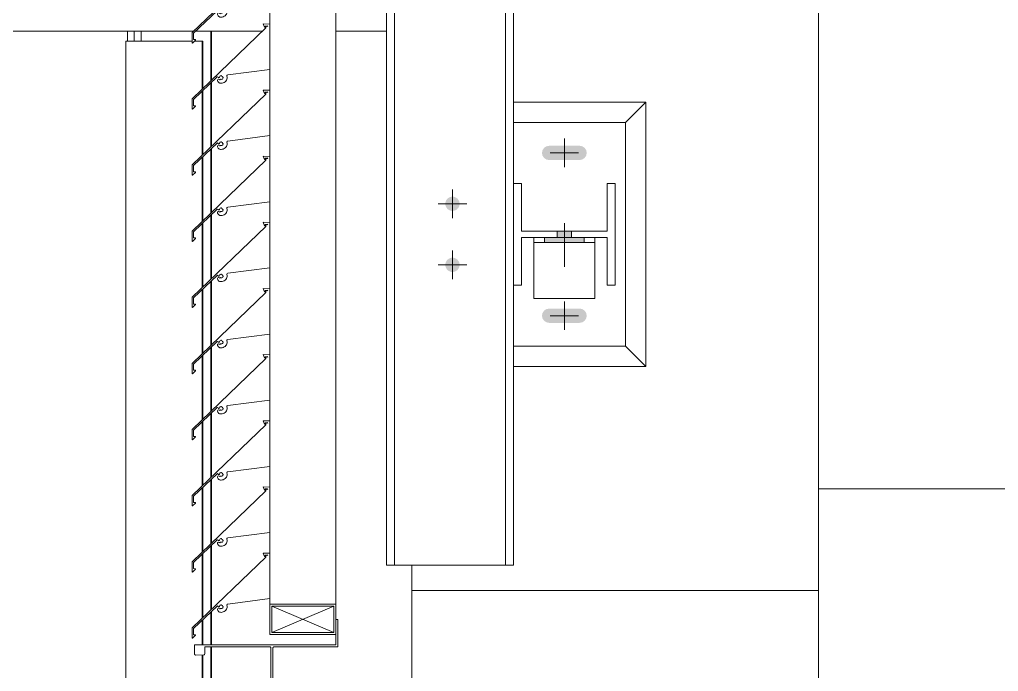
# Model space of a CAD drawing. Header units: millimetres. Extents: x -220592 to 404889, y -217665 to 38245.
# Drawn here: x -985.87 to -976.25, y -1225.18 to -1218.78 of the extents above; entities that cross this region are included whole.
import ezdxf

# ---------------------------------------------------------------- set-up
doc = ezdxf.new("R2010")
doc.units = ezdxf.units.MM
doc.linetypes.add('XKITLINE00', pattern=[0])
doc.layers.add('000 - 0_HIDE_OBJ_FRAMING_DEF_SUB_1', color=7, linetype='Continuous')
doc.layers.add('Part', color=7, linetype='Continuous', lineweight=0)

# ---------------------------------------------------------------- blocks, each defined once
blk = doc.blocks.new('*A13471')
at = {"layer": '000 - 0_HIDE_OBJ_FRAMING_DEF_SUB_1', "color": 7, "linetype": 'XKITLINE00', "lineweight": 0}
blk.add_line((-166.903352, 184.690792), (-166.903352, 212.690805), dxfattribs=at)
blk = doc.blocks.new('*A13473')
at = {"layer": '000 - 0_HIDE_OBJ_FRAMING_DEF_SUB_1', "color": 7, "linetype": 'XKITLINE00', "lineweight": 0}
for p, q in [((-166.903355, 184.690792), (-166.903352, 212.690805)), ((-170.903355, 184.690792), (-170.903355, 184.940805))]:
    blk.add_line(p, q, dxfattribs=at)
blk = doc.blocks.new('*A13474')
at = {"layer": '000 - 0_HIDE_OBJ_FRAMING_DEF_SUB_1', "color": 7, "linetype": 'XKITLINE00', "lineweight": 0}
for p, q in [((-171.153485, 212.440805), (-171.153485, 184.940805)), ((-171.073485, 184.940805), (-171.073485, 212.440805)), ((-169.983485, 184.940805), (-169.983485, 212.440805)), ((-169.903485, 188.690805), (-169.903485, 208.690805)), ((-169.903485, 184.940805), (-169.903485, 187.690805)), ((-169.903485, 184.940805), (-171.153485, 184.940805))]:
    blk.add_line(p, q, dxfattribs=at)
blk = doc.blocks.new('*A13602')
at = {"layer": '000 - 0_HIDE_OBJ_FRAMING_DEF_SUB_1', "color": 7, "linetype": 'XKITLINE00', "lineweight": 0}
for p, q in [((-166.903349, 184.690792), (-166.903349, 185.690405)), ((-166.903349, 185.690405), (-87.063349, 185.690405))]:
    blk.add_line(p, q, dxfattribs=at)
blk = doc.blocks.new('*A14004')
at = {"layer": '000 - 0_HIDE_OBJ_FRAMING_DEF_SUB_1', "color": 7, "linetype": 'XKITLINE00', "lineweight": 0}
for p, q in [((-170.903349, 184.690792), (-166.903349, 184.690792)), ((-170.903349, 182.690792), (-170.903349, 184.690792)), ((-166.903349, 184.690792), (-166.903349, 182.690792)), ((-166.903349, 182.690792), (-170.903349, 182.690792))]:
    blk.add_line(p, q, dxfattribs=at)
blk = doc.blocks.new('*A14011')
at = {"layer": 'Part', "color": 7, "linetype": 'XKITLINE00', "lineweight": 0}
for p, q in [((-172.298652, 184.256249), (-172.298652, 184.556249)), ((-171.648652, 184.556249), (-172.298652, 184.556249)), ((-172.278652, 184.276249), (-171.668652, 184.536249)), ((-172.278652, 184.536249), (-171.668652, 184.276249)), ((-172.278652, 184.276249), (-172.278652, 184.536249)), ((-172.278652, 184.536249), (-171.668652, 184.536249)), ((-171.668652, 184.536249), (-171.668652, 184.276249)), ((-171.648652, 184.256249), (-171.648652, 184.556249)), ((-172.298652, 184.256249), (-171.648652, 184.256249)), ((-171.668652, 184.276249), (-172.278652, 184.276249))]:
    blk.add_line(p, q, dxfattribs=at)
blk = doc.blocks.new('*A14012')
at = {"layer": 'Part', "color": 7, "linetype": 'XKITLINE00', "lineweight": 0}
for p, q in [((-171.648937, 184.40603), (-171.648981, 184.15603)), ((-171.628937, 184.406027), (-171.648937, 184.40603)), ((-171.628982, 184.146027), (-171.628937, 184.406027)), ((-171.648981, 184.15603), (-173.03898, 184.156273)), ((-173.03898, 184.156273), (-173.038236, 184.062446)), ((-172.938996, 184.066255), (-172.938984, 184.136255)), ((-172.938984, 184.136255), (-172.295157, 184.135382)), ((-172.295157, 184.135382), (-172.29067, 184.131698)), ((-172.29067, 184.131698), (-172.288986, 184.126142)), ((-172.288986, 184.126142), (-172.289912, 183.182315)), ((-172.26915, 183.186138), (-172.268986, 184.126138)), ((-172.268986, 184.126138), (-172.268224, 184.129965)), ((-172.268224, 184.129965), (-172.26454, 184.134452)), ((-172.26454, 184.134452), (-172.258984, 184.136137)), ((-172.258984, 184.136137), (-171.635157, 184.136789)), ((-171.635157, 184.136789), (-171.630669, 184.140471)), ((-171.630669, 184.140471), (-171.628982, 184.146027)), ((-173.038236, 184.062446), (-173.034553, 184.057957)), ((-173.034553, 184.057957), (-173.028998, 184.056271)), ((-173.028998, 184.056271), (-172.945171, 184.057018)), ((-172.945171, 184.057018), (-172.940682, 184.0607)), ((-172.940682, 184.0607), (-172.938996, 184.066255)), ((-173.039139, 183.246273), (-173.039155, 183.156273)), ((-173.037453, 183.251828), (-173.039139, 183.246273)), ((-173.032965, 183.25551), (-173.037453, 183.251828)), ((-172.949138, 183.256257), (-173.032965, 183.25551)), ((-172.943582, 183.254571), (-172.949138, 183.256257)), ((-172.9399, 183.250082), (-172.943582, 183.254571)), ((-172.939152, 183.176255), (-172.9399, 183.250082)), ((-173.039155, 183.156273), (-171.649155, 183.15603)), ((-172.299152, 183.176144), (-172.939152, 183.176255)), ((-172.293596, 183.177828), (-172.299152, 183.176144)), ((-172.289912, 183.182315), (-172.293596, 183.177828)), ((-172.267465, 183.180582), (-172.26915, 183.186138)), ((-172.262978, 183.176899), (-172.267465, 183.180582)), ((-171.639152, 183.176028), (-172.262978, 183.176899)), ((-171.649155, 183.15603), (-171.649199, 182.90603)), ((-171.633596, 183.174342), (-171.639152, 183.176028)), ((-171.629914, 183.169854), (-171.633596, 183.174342)), ((-171.629199, 182.906027), (-171.629914, 183.169854)), ((-171.649199, 182.90603), (-171.629199, 182.906027))]:
    blk.add_line(p, q, dxfattribs=at)
blk = doc.blocks.new('*A14029')
at = {"layer": 'Part', "color": 7, "linetype": 'XKITLINE00', "lineweight": 0}
for p, q in [((-171.648652, 184.556249), (-171.648652, 197.756135)), ((-172.298652, 197.406131), (-172.298652, 197.610427)), ((-172.298652, 196.756131), (-172.298652, 196.960427)), ((-172.298652, 196.106131), (-172.298652, 196.310427)), ((-172.298652, 195.456131), (-172.298652, 195.660427)), ((-172.298652, 194.806131), (-172.298652, 195.010427)), ((-172.298652, 194.156131), (-172.298652, 194.360427)), ((-172.298652, 193.506131), (-172.298652, 193.710427)), ((-172.298652, 192.856131), (-172.298652, 193.060427)), ((-172.298652, 192.206131), (-172.298652, 192.410427)), ((-172.298652, 191.556131), (-172.298652, 191.760427)), ((-172.298652, 190.906131), (-172.298652, 191.110427)), ((-172.298652, 190.256131), (-172.298652, 190.460427)), ((-172.298652, 189.606131), (-172.298652, 189.810427)), ((-172.298652, 188.956131), (-172.298652, 189.160427)), ((-172.298652, 188.306131), (-172.298652, 188.510427)), ((-172.298652, 187.656131), (-172.298652, 187.860427)), ((-172.298652, 187.006131), (-172.298652, 187.210427)), ((-172.298652, 186.356131), (-172.298652, 186.560427)), ((-172.298652, 185.706131), (-172.298652, 185.910427)), ((-172.298652, 185.056131), (-172.298652, 185.260427)), ((-172.298652, 184.556249), (-172.298652, 184.610427))]:
    blk.add_line(p, q, dxfattribs=at)
blk = doc.blocks.new('*A14030')
at = {"layer": '000 - 0_HIDE_OBJ_FRAMING_DEF_SUB_1', "color": 7, "linetype": 'XKITLINE00', "lineweight": 0}
for p, q in [((-173.697937, 190.088511), (-173.697937, 190.188511)), ((-173.633058, 190.088511), (-173.633058, 190.188511)), ((-173.562852, 190.088511), (-173.562852, 190.188511)), ((-172.87913, 189.699453), (-172.87913, 190.188511)), ((-172.873025, 189.705315), (-172.873025, 190.188511)), ((-173.713199, 177.288511), (-173.713199, 190.088511)), ((-173.713199, 190.088511), (-173.062908, 190.088511)), ((-172.958493, 190.088511), (-173.040701, 190.088511)), ((-172.964598, 189.617389), (-172.964598, 190.088511)), ((-172.958493, 189.62325), (-172.958493, 190.088511)), ((-172.87913, 189.049453), (-172.87913, 189.678347)), ((-172.873025, 189.055315), (-172.873025, 189.684198)), ((-172.964598, 188.967389), (-172.964598, 189.596435)), ((-172.958493, 188.97325), (-172.958493, 189.602286)), ((-172.87913, 188.399453), (-172.87913, 189.028347)), ((-172.873025, 188.405315), (-172.873025, 189.034198)), ((-172.964598, 188.317389), (-172.964598, 188.946435)), ((-172.958493, 188.32325), (-172.958493, 188.952286)), ((-172.87913, 187.749453), (-172.87913, 188.378347)), ((-172.873025, 187.755315), (-172.873025, 188.384198)), ((-172.964598, 187.667389), (-172.964598, 188.296435)), ((-172.958493, 187.67325), (-172.958493, 188.302286)), ((-172.87913, 187.099453), (-172.87913, 187.728347)), ((-172.873025, 187.105315), (-172.873025, 187.734198)), ((-172.964598, 187.017389), (-172.964598, 187.646435)), ((-172.958493, 187.02325), (-172.958493, 187.652286)), ((-172.87913, 186.449453), (-172.87913, 187.078347)), ((-172.873025, 186.455315), (-172.873025, 187.084198)), ((-172.964598, 186.367389), (-172.964598, 186.996435)), ((-172.958493, 186.37325), (-172.958493, 187.002286)), ((-172.87913, 185.799453), (-172.87913, 186.428347)), ((-172.873025, 185.805315), (-172.873025, 186.434198)), ((-172.964598, 185.717389), (-172.964598, 186.346435)), ((-172.958493, 185.72325), (-172.958493, 186.352286)), ((-172.87913, 185.149453), (-172.87913, 185.778347)), ((-172.873025, 185.155315), (-172.873025, 185.784198)), ((-172.964598, 185.067389), (-172.964598, 185.696435)), ((-172.958493, 185.07325), (-172.958493, 185.702286)), ((-172.87913, 184.499453), (-172.87913, 185.128347)), ((-172.873025, 184.505315), (-172.873025, 185.134198)), ((-172.964598, 184.417389), (-172.964598, 185.046435)), ((-172.958493, 184.42325), (-172.958493, 185.052286)), ((-172.87913, 184.156245), (-172.87913, 184.478347)), ((-172.873025, 184.156244), (-172.873025, 184.484198)), ((-172.964598, 184.15626), (-172.964598, 184.396435)), ((-172.958493, 184.156259), (-172.958493, 184.402286)), ((-172.87913, 183.176245), (-172.87913, 184.136174)), ((-172.873025, 183.176244), (-172.873025, 184.136166)), ((-172.964598, 183.256119), (-172.964598, 184.056845)), ((-172.958493, 183.256174), (-172.958493, 184.056899)), ((-172.964598, 182.417389), (-172.964598, 183.15626)), ((-172.958493, 182.42325), (-172.958493, 183.156259)), ((-172.87913, 182.499453), (-172.87913, 183.156245)), ((-172.873025, 182.505315), (-172.873025, 183.156244)), ((-172.87913, 181.849453), (-172.87913, 182.478347)), ((-172.873025, 181.855315), (-172.873025, 182.484198)), ((-172.964598, 181.767389), (-172.964598, 182.396435)), ((-172.958493, 181.77325), (-172.958493, 182.402286)), ((-172.87913, 181.199453), (-172.87913, 181.828347)), ((-172.873025, 181.205315), (-172.873025, 181.834198)), ((-172.964598, 181.117389), (-172.964598, 181.746435)), ((-172.958493, 181.12325), (-172.958493, 181.752286)), ((-172.87913, 180.549453), (-172.87913, 181.178347)), ((-172.873025, 180.555315), (-172.873025, 181.184198)), ((-172.964598, 180.467389), (-172.964598, 181.096435)), ((-172.958493, 180.47325), (-172.958493, 181.102286)), ((-172.873025, 179.905315), (-172.873025, 180.534198)), ((-172.964598, 179.817389), (-172.964598, 180.446435)), ((-172.958493, 179.82325), (-172.958493, 180.452286)), ((-172.87913, 179.899453), (-172.87913, 180.528347)), ((-172.87913, 179.249453), (-172.87913, 179.878347)), ((-172.873025, 179.255315), (-172.873025, 179.884198)), ((-172.964598, 179.167389), (-172.964598, 179.796435)), ((-172.958493, 179.17325), (-172.958493, 179.802286)), ((-172.87913, 178.599453), (-172.87913, 179.228347)), ((-172.873025, 178.605315), (-172.873025, 179.234198)), ((-172.964598, 178.517389), (-172.964598, 179.146435)), ((-172.958493, 178.52325), (-172.958493, 179.152286)), ((-172.87913, 177.949453), (-172.87913, 178.578347)), ((-172.873025, 177.955315), (-172.873025, 178.584198)), ((-172.964598, 177.867389), (-172.964598, 178.496435)), ((-172.958493, 177.87325), (-172.958493, 178.502286)), ((-172.873025, 177.305315), (-172.873025, 177.934198)), ((-172.964598, 177.288511), (-172.964598, 177.846435)), ((-172.958493, 177.288511), (-172.958493, 177.852286)), ((-172.87913, 177.299453), (-172.87913, 177.928347)), ((-172.958493, 177.288511), (-173.713199, 177.288511)), ((-173.697937, 177.188511), (-173.697937, 177.288511)), ((-173.633058, 177.188511), (-173.633058, 177.288511)), ((-173.562852, 177.188511), (-173.562852, 177.288511)), ((-172.87913, 177.188511), (-172.87913, 177.278347)), ((-172.873025, 177.188511), (-172.873025, 177.284198))]:
    blk.add_line(p, q, dxfattribs=at)
blk = doc.blocks.new('*A14042')
at = {"layer": '000 - 0_HIDE_OBJ_FRAMING_DEF_SUB_1', "color": 7, "linetype": 'XKITLINE00', "lineweight": 0}
for p, q in [((-168.803485, 189.290805), (-169.903485, 189.290805)), ((-168.803485, 187.090805), (-168.803485, 189.290805)), ((-169.903485, 187.090805), (-168.803485, 187.090805))]:
    blk.add_line(p, q, dxfattribs=at)
blk = doc.blocks.new('*A14043')
at = {"layer": '000 - 0_HIDE_OBJ_FRAMING_DEF_SUB_1', "color": 7, "linetype": 'XKITLINE00', "lineweight": 0}
for p, q in [((-168.603485, 189.490805), (-169.903485, 189.490805)), ((-168.803485, 189.290805), (-168.603485, 189.490805)), ((-168.603485, 189.490805), (-168.603485, 186.890805)), ((-168.803485, 187.090805), (-168.603485, 186.890805)), ((-168.603485, 186.890805), (-169.903485, 186.890805))]:
    blk.add_line(p, q, dxfattribs=at)
blk = doc.blocks.new('*A14044')
at = {"layer": '000 - 0_HIDE_OBJ_FRAMING_DEF_SUB_1', "color": 7, "linetype": 'XKITLINE00', "lineweight": 0}
for p, q in [((-169.703485, 188.160805), (-169.703485, 187.560805)), ((-169.103485, 188.160805), (-169.103485, 187.560805)), ((-169.703485, 188.110805), (-169.103485, 188.110805)), ((-169.703485, 187.560805), (-169.103485, 187.560805))]:
    blk.add_line(p, q, dxfattribs=at)
blk = doc.blocks.new('*A14045')
at = {"layer": '000 - 0_HIDE_OBJ_FRAMING_DEF_SUB_1'}
for points in [[(-169.2085, 188.1608), (-169.2085, 188.1108), (-169.5985, 188.1108), (-169.5985, 188.1608)], [(-169.3335, 188.2208), (-169.3335, 188.1608), (-169.4735, 188.1608), (-169.4735, 188.2208)]]:
    blk.add_hatch(color=7, dxfattribs=at).paths.add_polyline_path(points, flags=17)
at = {"layer": '000 - 0_HIDE_OBJ_FRAMING_DEF_SUB_1', "color": 7, "linetype": 'XKITLINE00', "lineweight": 0}
for p, q in [((-169.4035, 188.3), (-169.4035, 187.8708)), ((-169.5985, 188.1608), (-169.5985, 188.1108)), ((-169.4735, 188.2208), (-169.4735, 188.1608)), ((-169.3335, 188.2208), (-169.3335, 188.1608)), ((-169.2085, 188.1608), (-169.2085, 188.1108))]:
    blk.add_line(p, q, dxfattribs=at)
blk = doc.blocks.new('*A14046')
at = {"layer": '000 - 0_HIDE_OBJ_FRAMING_DEF_SUB_1'}
for points in [[(-169.6182, 188.964), (-169.6235, 188.9908), (-169.6182, 189.0176), (-169.603, 189.0403), (-169.5803, 189.0555), (-169.5535, 189.0608), (-169.2535, 189.0608), (-169.2267, 189.0555), (-169.204, 189.0403), (-169.1888, 189.0176), (-169.1835, 188.9908), (-169.1888, 188.964), (-169.204, 188.9413), (-169.2267, 188.9261), (-169.2535, 188.9208), (-169.5535, 188.9208), (-169.5803, 188.9261), (-169.603, 188.9413)], [(-169.6182, 187.364), (-169.6235, 187.3908), (-169.6182, 187.4176), (-169.603, 187.4403), (-169.5803, 187.4555), (-169.5535, 187.4608), (-169.2535, 187.4608), (-169.2267, 187.4555), (-169.204, 187.4403), (-169.1888, 187.4176), (-169.1835, 187.3908), (-169.1888, 187.364), (-169.204, 187.3413), (-169.2267, 187.3261), (-169.2535, 187.3208), (-169.5535, 187.3208), (-169.5803, 187.3261), (-169.603, 187.3413)]]:
    blk.add_hatch(color=7, dxfattribs=at).paths.add_polyline_path(points, flags=17)
at = {"layer": '000 - 0_HIDE_OBJ_FRAMING_DEF_SUB_1', "color": 7, "linetype": 'XKITLINE00', "lineweight": 0}
for p, q in [((-169.4035, 188.8508), (-169.4035, 189.1308)), ((-169.2635, 188.9908), (-169.5435, 188.9908)), ((-169.4035, 187.2508), (-169.4035, 187.5308)), ((-169.2635, 187.3908), (-169.5435, 187.3908))]:
    blk.add_line(p, q, dxfattribs=at)
blk = doc.blocks.new('*A14047')
at = {"layer": '000 - 0_HIDE_OBJ_FRAMING_DEF_SUB_1'}
for points in [[(-170.5103, 188.4211), (-170.5171, 188.4221), (-170.5238, 188.4238), (-170.5303, 188.4261), (-170.5365, 188.4291), (-170.5424, 188.4326), (-170.5479, 188.4367), (-170.553, 188.4413), (-170.5576, 188.4464), (-170.5617, 188.4519), (-170.5652, 188.4578), (-170.5682, 188.464), (-170.5705, 188.4705), (-170.5721, 188.4771), (-170.5731, 188.4839), (-170.5735, 188.4908), (-170.5731, 188.4977), (-170.5721, 188.5045), (-170.5705, 188.5111), (-170.5682, 188.5176), (-170.5652, 188.5238), (-170.5617, 188.5297), (-170.5576, 188.5352), (-170.553, 188.5403), (-170.5479, 188.5449), (-170.5424, 188.549), (-170.5365, 188.5525), (-170.5303, 188.5555), (-170.5238, 188.5578), (-170.5171, 188.5595), (-170.5103, 188.5605), (-170.5035, 188.5608), (-170.4966, 188.5605), (-170.4898, 188.5595), (-170.4832, 188.5578), (-170.4767, 188.5555), (-170.4705, 188.5525), (-170.4646, 188.549), (-170.4591, 188.5449), (-170.454, 188.5403), (-170.4494, 188.5352), (-170.4453, 188.5297), (-170.4418, 188.5238), (-170.4388, 188.5176), (-170.4365, 188.5111), (-170.4348, 188.5045), (-170.4338, 188.4977), (-170.4335, 188.4908), (-170.4338, 188.4839), (-170.4348, 188.4771), (-170.4365, 188.4705), (-170.4388, 188.464), (-170.4418, 188.4578), (-170.4453, 188.4519), (-170.4494, 188.4464), (-170.454, 188.4413), (-170.4591, 188.4367), (-170.4646, 188.4326), (-170.4705, 188.4291), (-170.4767, 188.4261), (-170.4832, 188.4238), (-170.4898, 188.4221), (-170.4966, 188.4211), (-170.5035, 188.4208)], [(-170.5103, 187.8211), (-170.5171, 187.8221), (-170.5238, 187.8238), (-170.5303, 187.8261), (-170.5365, 187.8291), (-170.5424, 187.8326), (-170.5479, 187.8367), (-170.553, 187.8413), (-170.5576, 187.8464), (-170.5617, 187.8519), (-170.5652, 187.8578), (-170.5682, 187.864), (-170.5705, 187.8705), (-170.5721, 187.8771), (-170.5731, 187.8839), (-170.5735, 187.8908), (-170.5731, 187.8977), (-170.5721, 187.9045), (-170.5705, 187.9111), (-170.5682, 187.9176), (-170.5652, 187.9238), (-170.5617, 187.9297), (-170.5576, 187.9352), (-170.553, 187.9403), (-170.5479, 187.9449), (-170.5424, 187.949), (-170.5365, 187.9525), (-170.5303, 187.9555), (-170.5238, 187.9578), (-170.5171, 187.9595), (-170.5103, 187.9605), (-170.5035, 187.9608), (-170.4966, 187.9605), (-170.4898, 187.9595), (-170.4832, 187.9578), (-170.4767, 187.9555), (-170.4705, 187.9525), (-170.4646, 187.949), (-170.4591, 187.9449), (-170.454, 187.9403), (-170.4494, 187.9352), (-170.4453, 187.9297), (-170.4418, 187.9238), (-170.4388, 187.9176), (-170.4365, 187.9111), (-170.4348, 187.9045), (-170.4338, 187.8977), (-170.4335, 187.8908), (-170.4338, 187.8839), (-170.4348, 187.8771), (-170.4365, 187.8705), (-170.4388, 187.864), (-170.4418, 187.8578), (-170.4453, 187.8519), (-170.4494, 187.8464), (-170.454, 187.8413), (-170.4591, 187.8367), (-170.4646, 187.8326), (-170.4705, 187.8291), (-170.4767, 187.8261), (-170.4832, 187.8238), (-170.4898, 187.8221), (-170.4966, 187.8211), (-170.5035, 187.8208)]]:
    blk.add_hatch(color=7, dxfattribs=at).paths.add_polyline_path(points, flags=17)
at = {"layer": '000 - 0_HIDE_OBJ_FRAMING_DEF_SUB_1', "color": 7, "linetype": 'XKITLINE00', "lineweight": 0}
for p, q in [((-170.5035, 188.3508), (-170.5035, 188.6308)), ((-170.3635, 188.4908), (-170.6435, 188.4908)), ((-170.5035, 187.7508), (-170.5035, 188.0308)), ((-170.3635, 187.8908), (-170.6435, 187.8908))]:
    blk.add_line(p, q, dxfattribs=at)
blk = doc.blocks.new('*A14049')
at = {"layer": '000 - 0_HIDE_OBJ_FRAMING_DEF_SUB_1', "color": 7, "linetype": 'XKITLINE00', "lineweight": 0}
for p, q in [((-169.823485, 188.690805), (-169.903485, 188.690805)), ((-169.903485, 188.690805), (-169.903485, 187.690805)), ((-169.823485, 188.220805), (-169.823485, 188.690805)), ((-168.903485, 188.690805), (-168.983485, 188.690805)), ((-168.983485, 188.690805), (-168.983485, 188.220805)), ((-168.903485, 187.690805), (-168.903485, 188.690805)), ((-168.983485, 188.220805), (-169.823485, 188.220805)), ((-169.823485, 187.690805), (-169.823485, 188.160805)), ((-169.823485, 188.160805), (-168.983485, 188.160805)), ((-168.983485, 188.160805), (-168.983485, 187.690805)), ((-169.903485, 187.690805), (-169.823485, 187.690805)), ((-168.983485, 187.690805), (-168.903485, 187.690805))]:
    blk.add_line(p, q, dxfattribs=at)
blk = doc.blocks.new('*A14251')
at = {"layer": 'Part', "color": 7, "linetype": 'XKITLINE00', "lineweight": 0}
for p, q in [((-172.298462, 185.056123), (-172.366148, 185.058745)), ((-172.366148, 185.058745), (-172.350613, 185.025258)), ((-172.298455, 184.610453), (-172.298462, 185.056123)), ((-172.338255, 185.018789), (-173.063377, 184.322543)), ((-172.350613, 185.025258), (-172.34549, 185.02567)), ((-172.34549, 185.02567), (-172.345361, 185.037861)), ((-172.345361, 185.037861), (-172.320378, 185.041001)), ((-172.335358, 185.037332), (-172.338255, 185.018789)), ((-172.335358, 185.037332), (-172.318342, 185.034428)), ((-172.320378, 185.041001), (-172.318342, 185.034428)), ((-172.712461, 184.557423), (-172.298455, 184.610453)), ((-173.048341, 184.316176), (-172.817326, 184.537579)), ((-172.817326, 184.537579), (-172.812166, 184.538671)), ((-172.810019, 184.512761), (-172.812659, 184.507287)), ((-172.812659, 184.507287), (-172.812163, 184.499517)), ((-172.812166, 184.538671), (-172.808512, 184.534044)), ((-172.812163, 184.499517), (-172.810428, 184.494021)), ((-172.810428, 184.494021), (-172.807674, 184.488958)), ((-172.804875, 184.515998), (-172.810019, 184.512761)), ((-172.808512, 184.534044), (-172.804048, 184.53019)), ((-172.807674, 184.488958), (-172.804002, 184.484515)), ((-172.798797, 184.51601), (-172.804875, 184.515998)), ((-172.804048, 184.53019), (-172.798154, 184.530396)), ((-172.804002, 184.484515), (-172.799549, 184.480857)), ((-172.799549, 184.480857), (-172.794479, 184.478117)), ((-172.793641, 184.512792), (-172.798797, 184.51601)), ((-172.798154, 184.530396), (-172.793971, 184.534553)), ((-172.794479, 184.478117), (-172.788978, 184.476398)), ((-172.793971, 184.534553), (-172.790857, 184.542126)), ((-172.790699, 184.50732), (-172.793641, 184.512792)), ((-172.790857, 184.542126), (-172.78619, 184.546913)), ((-172.788669, 184.512301), (-172.790699, 184.50732)), ((-172.783858, 184.514708), (-172.788669, 184.512301)), ((-172.78619, 184.546913), (-172.780114, 184.549703)), ((-172.77794, 184.513803), (-172.783858, 184.514708)), ((-172.780114, 184.549703), (-172.773442, 184.550125)), ((-172.77144, 184.514147), (-172.77794, 184.513803)), ((-172.773442, 184.550125), (-172.77112, 184.542735)), ((-172.765472, 184.516745), (-172.77144, 184.514147)), ((-172.77112, 184.542735), (-172.763955, 184.541791)), ((-172.766238, 184.476449), (-172.756337, 184.479072)), ((-172.76079, 184.521267), (-172.765472, 184.516745)), ((-172.763955, 184.541791), (-172.765124, 184.534731)), ((-172.765124, 184.534731), (-172.757418, 184.533625)), ((-172.757988, 184.527141), (-172.76079, 184.521267)), ((-172.757418, 184.533625), (-172.757988, 184.527141)), ((-172.756337, 184.479072), (-172.747074, 184.483445)), ((-172.747074, 184.483445), (-172.738758, 184.489423)), ((-172.738758, 184.489423), (-172.731662, 184.49681)), ((-172.731662, 184.49681), (-172.726022, 184.50536)), ((-172.726022, 184.50536), (-172.722024, 184.51479)), ((-172.722024, 184.51479), (-172.719801, 184.524789)), ((-172.720912, 184.545159), (-172.720672, 184.550681)), ((-172.719426, 184.535025), (-172.720912, 184.545159)), ((-172.720672, 184.550681), (-172.717536, 184.555233)), ((-172.719801, 184.524789), (-172.719426, 184.535025)), ((-172.717536, 184.555233), (-172.712461, 184.557423)), ((-172.788978, 184.476398), (-172.78325, 184.475762)), ((-172.78325, 184.475762), (-172.776451, 184.475664)), ((-172.776451, 184.475664), (-172.766238, 184.476449)), ((-173.063377, 184.322543), (-173.062824, 184.223392)), ((-173.047999, 184.25483), (-173.048341, 184.316176)), ((-173.062824, 184.223392), (-173.058143, 184.220923)), ((-173.058143, 184.220923), (-173.029494, 184.249812)), ((-173.030579, 184.254733), (-173.047999, 184.25483)), ((-173.029494, 184.249812), (-173.030579, 184.254733))]:
    blk.add_line(p, q, dxfattribs=at)
blk = doc.blocks.new('*A14252')
at = {"layer": 'Part', "color": 7, "linetype": 'XKITLINE00', "lineweight": 0}
for p, q in [((-172.338255, 185.668789), (-173.063377, 184.972543)), ((-172.298462, 185.706123), (-172.366148, 185.708745)), ((-172.366148, 185.708745), (-172.350613, 185.675258)), ((-172.350613, 185.675258), (-172.34549, 185.67567)), ((-172.34549, 185.67567), (-172.345361, 185.687861)), ((-172.345361, 185.687861), (-172.320378, 185.691001)), ((-172.335358, 185.687332), (-172.338255, 185.668789)), ((-172.335358, 185.687332), (-172.318342, 185.684428)), ((-172.320378, 185.691001), (-172.318342, 185.684428)), ((-172.298455, 185.260453), (-172.298462, 185.706123)), ((-172.712461, 185.207423), (-172.298455, 185.260453)), ((-173.048341, 184.966176), (-172.817326, 185.187579)), ((-172.817326, 185.187579), (-172.812166, 185.188671)), ((-172.810019, 185.162761), (-172.812659, 185.157287)), ((-172.812659, 185.157287), (-172.812163, 185.149517)), ((-172.812166, 185.188671), (-172.808512, 185.184044)), ((-172.804875, 185.165998), (-172.810019, 185.162761)), ((-172.808512, 185.184044), (-172.804048, 185.18019)), ((-172.798797, 185.16601), (-172.804875, 185.165998)), ((-172.804048, 185.18019), (-172.798154, 185.180396)), ((-172.793641, 185.162792), (-172.798797, 185.16601)), ((-172.798154, 185.180396), (-172.793971, 185.184553)), ((-172.793971, 185.184553), (-172.790857, 185.192126)), ((-172.790699, 185.15732), (-172.793641, 185.162792)), ((-172.790857, 185.192126), (-172.78619, 185.196913)), ((-172.788669, 185.162301), (-172.790699, 185.15732)), ((-172.783858, 185.164708), (-172.788669, 185.162301)), ((-172.78619, 185.196913), (-172.780114, 185.199703)), ((-172.77794, 185.163803), (-172.783858, 185.164708)), ((-172.780114, 185.199703), (-172.773442, 185.200125)), ((-172.77144, 185.164147), (-172.77794, 185.163803)), ((-172.773442, 185.200125), (-172.77112, 185.192735)), ((-172.765472, 185.166745), (-172.77144, 185.164147)), ((-172.77112, 185.192735), (-172.763955, 185.191791)), ((-172.76079, 185.171267), (-172.765472, 185.166745)), ((-172.763955, 185.191791), (-172.765124, 185.184731)), ((-172.765124, 185.184731), (-172.757418, 185.183625)), ((-172.757988, 185.177141), (-172.76079, 185.171267)), ((-172.757418, 185.183625), (-172.757988, 185.177141)), ((-172.731662, 185.14681), (-172.726022, 185.15536)), ((-172.726022, 185.15536), (-172.722024, 185.16479)), ((-172.722024, 185.16479), (-172.719801, 185.174789)), ((-172.720912, 185.195159), (-172.720672, 185.200681)), ((-172.719426, 185.185025), (-172.720912, 185.195159)), ((-172.720672, 185.200681), (-172.717536, 185.205233)), ((-172.719801, 185.174789), (-172.719426, 185.185025)), ((-172.717536, 185.205233), (-172.712461, 185.207423)), ((-172.812163, 185.149517), (-172.810428, 185.144021)), ((-172.810428, 185.144021), (-172.807674, 185.138958)), ((-172.807674, 185.138958), (-172.804002, 185.134515)), ((-172.804002, 185.134515), (-172.799549, 185.130857)), ((-172.799549, 185.130857), (-172.794479, 185.128117)), ((-172.794479, 185.128117), (-172.788978, 185.126398)), ((-172.788978, 185.126398), (-172.78325, 185.125762)), ((-172.78325, 185.125762), (-172.776451, 185.125664)), ((-172.776451, 185.125664), (-172.766238, 185.126449)), ((-172.766238, 185.126449), (-172.756337, 185.129072)), ((-172.756337, 185.129072), (-172.747074, 185.133445)), ((-172.747074, 185.133445), (-172.738758, 185.139423)), ((-172.738758, 185.139423), (-172.731662, 185.14681)), ((-173.063377, 184.972543), (-173.062824, 184.873392)), ((-173.047999, 184.90483), (-173.048341, 184.966176)), ((-173.062824, 184.873392), (-173.058143, 184.870923)), ((-173.058143, 184.870923), (-173.029494, 184.899812)), ((-173.030579, 184.904733), (-173.047999, 184.90483)), ((-173.029494, 184.899812), (-173.030579, 184.904733))]:
    blk.add_line(p, q, dxfattribs=at)
blk = doc.blocks.new('*A14253')
at = {"layer": 'Part', "color": 7, "linetype": 'XKITLINE00', "lineweight": 0}
for p, q in [((-172.338255, 186.318789), (-173.063377, 185.622543)), ((-172.298462, 186.356123), (-172.366148, 186.358745)), ((-172.366148, 186.358745), (-172.350613, 186.325258)), ((-172.350613, 186.325258), (-172.34549, 186.32567)), ((-172.34549, 186.32567), (-172.345361, 186.337861)), ((-172.345361, 186.337861), (-172.320378, 186.341001)), ((-172.335358, 186.337332), (-172.338255, 186.318789)), ((-172.335358, 186.337332), (-172.318342, 186.334428)), ((-172.320378, 186.341001), (-172.318342, 186.334428)), ((-172.298455, 185.910453), (-172.298462, 186.356123)), ((-173.048341, 185.616176), (-172.817326, 185.837579)), ((-172.817326, 185.837579), (-172.812166, 185.838671)), ((-172.812166, 185.838671), (-172.808512, 185.834044)), ((-172.808512, 185.834044), (-172.804048, 185.83019)), ((-172.804048, 185.83019), (-172.798154, 185.830396)), ((-172.798154, 185.830396), (-172.793971, 185.834553)), ((-172.793971, 185.834553), (-172.790857, 185.842126)), ((-172.790857, 185.842126), (-172.78619, 185.846913)), ((-172.78619, 185.846913), (-172.780114, 185.849703)), ((-172.780114, 185.849703), (-172.773442, 185.850125)), ((-172.773442, 185.850125), (-172.77112, 185.842735)), ((-172.77112, 185.842735), (-172.763955, 185.841791)), ((-172.763955, 185.841791), (-172.765124, 185.834731)), ((-172.765124, 185.834731), (-172.757418, 185.833625)), ((-172.757988, 185.827141), (-172.76079, 185.821267)), ((-172.757418, 185.833625), (-172.757988, 185.827141)), ((-172.722024, 185.81479), (-172.719801, 185.824789)), ((-172.720912, 185.845159), (-172.720672, 185.850681)), ((-172.719426, 185.835025), (-172.720912, 185.845159)), ((-172.720672, 185.850681), (-172.717536, 185.855233)), ((-172.719801, 185.824789), (-172.719426, 185.835025)), ((-172.717536, 185.855233), (-172.712461, 185.857423)), ((-172.712461, 185.857423), (-172.298455, 185.910453)), ((-172.810019, 185.812761), (-172.812659, 185.807287)), ((-172.812659, 185.807287), (-172.812163, 185.799517)), ((-172.812163, 185.799517), (-172.810428, 185.794021)), ((-172.810428, 185.794021), (-172.807674, 185.788958)), ((-172.804875, 185.815998), (-172.810019, 185.812761)), ((-172.807674, 185.788958), (-172.804002, 185.784515)), ((-172.798797, 185.81601), (-172.804875, 185.815998)), ((-172.804002, 185.784515), (-172.799549, 185.780857)), ((-172.799549, 185.780857), (-172.794479, 185.778117)), ((-172.793641, 185.812792), (-172.798797, 185.81601)), ((-172.794479, 185.778117), (-172.788978, 185.776398)), ((-172.790699, 185.80732), (-172.793641, 185.812792)), ((-172.788669, 185.812301), (-172.790699, 185.80732)), ((-172.788978, 185.776398), (-172.78325, 185.775762)), ((-172.783858, 185.814708), (-172.788669, 185.812301)), ((-172.77794, 185.813803), (-172.783858, 185.814708)), ((-172.78325, 185.775762), (-172.776451, 185.775664)), ((-172.77144, 185.814147), (-172.77794, 185.813803)), ((-172.776451, 185.775664), (-172.766238, 185.776449)), ((-172.765472, 185.816745), (-172.77144, 185.814147)), ((-172.766238, 185.776449), (-172.756337, 185.779072)), ((-172.76079, 185.821267), (-172.765472, 185.816745)), ((-172.756337, 185.779072), (-172.747074, 185.783445)), ((-172.747074, 185.783445), (-172.738758, 185.789423)), ((-172.738758, 185.789423), (-172.731662, 185.79681)), ((-172.731662, 185.79681), (-172.726022, 185.80536)), ((-172.726022, 185.80536), (-172.722024, 185.81479)), ((-173.063377, 185.622543), (-173.062824, 185.523392)), ((-173.058143, 185.520923), (-173.029494, 185.549812)), ((-173.047999, 185.55483), (-173.048341, 185.616176)), ((-173.030579, 185.554733), (-173.047999, 185.55483)), ((-173.029494, 185.549812), (-173.030579, 185.554733)), ((-173.062824, 185.523392), (-173.058143, 185.520923))]:
    blk.add_line(p, q, dxfattribs=at)
blk = doc.blocks.new('*A14254')
at = {"layer": 'Part', "color": 7, "linetype": 'XKITLINE00', "lineweight": 0}
for p, q in [((-172.298462, 187.006123), (-172.366148, 187.008745)), ((-172.366148, 187.008745), (-172.350613, 186.975258)), ((-172.34549, 186.97567), (-172.345361, 186.987861)), ((-172.345361, 186.987861), (-172.320378, 186.991001)), ((-172.335358, 186.987332), (-172.338255, 186.968789)), ((-172.335358, 186.987332), (-172.318342, 186.984428)), ((-172.320378, 186.991001), (-172.318342, 186.984428)), ((-172.298455, 186.560453), (-172.298462, 187.006123)), ((-172.338255, 186.968789), (-173.063377, 186.272543)), ((-172.350613, 186.975258), (-172.34549, 186.97567)), ((-172.78619, 186.496913), (-172.780114, 186.499703)), ((-172.780114, 186.499703), (-172.773442, 186.500125)), ((-172.773442, 186.500125), (-172.77112, 186.492735)), ((-172.720912, 186.495159), (-172.720672, 186.500681)), ((-172.720672, 186.500681), (-172.717536, 186.505233)), ((-172.717536, 186.505233), (-172.712461, 186.507423)), ((-172.712461, 186.507423), (-172.298455, 186.560453)), ((-173.048341, 186.266176), (-172.817326, 186.487579)), ((-172.817326, 186.487579), (-172.812166, 186.488671)), ((-172.810019, 186.462761), (-172.812659, 186.457287)), ((-172.812659, 186.457287), (-172.812163, 186.449517)), ((-172.812166, 186.488671), (-172.808512, 186.484044)), ((-172.812163, 186.449517), (-172.810428, 186.444021)), ((-172.810428, 186.444021), (-172.807674, 186.438958)), ((-172.804875, 186.465998), (-172.810019, 186.462761)), ((-172.808512, 186.484044), (-172.804048, 186.48019)), ((-172.807674, 186.438958), (-172.804002, 186.434515)), ((-172.798797, 186.46601), (-172.804875, 186.465998)), ((-172.804048, 186.48019), (-172.798154, 186.480396)), ((-172.804002, 186.434515), (-172.799549, 186.430857)), ((-172.799549, 186.430857), (-172.794479, 186.428117)), ((-172.793641, 186.462792), (-172.798797, 186.46601)), ((-172.798154, 186.480396), (-172.793971, 186.484553)), ((-172.794479, 186.428117), (-172.788978, 186.426398)), ((-172.793971, 186.484553), (-172.790857, 186.492126)), ((-172.790699, 186.45732), (-172.793641, 186.462792)), ((-172.790857, 186.492126), (-172.78619, 186.496913)), ((-172.788669, 186.462301), (-172.790699, 186.45732)), ((-172.788978, 186.426398), (-172.78325, 186.425762)), ((-172.783858, 186.464708), (-172.788669, 186.462301)), ((-172.77794, 186.463803), (-172.783858, 186.464708)), ((-172.78325, 186.425762), (-172.776451, 186.425664)), ((-172.77144, 186.464147), (-172.77794, 186.463803)), ((-172.776451, 186.425664), (-172.766238, 186.426449)), ((-172.765472, 186.466745), (-172.77144, 186.464147)), ((-172.77112, 186.492735), (-172.763955, 186.491791)), ((-172.766238, 186.426449), (-172.756337, 186.429072)), ((-172.76079, 186.471267), (-172.765472, 186.466745)), ((-172.763955, 186.491791), (-172.765124, 186.484731)), ((-172.765124, 186.484731), (-172.757418, 186.483625)), ((-172.757988, 186.477141), (-172.76079, 186.471267)), ((-172.757418, 186.483625), (-172.757988, 186.477141)), ((-172.756337, 186.429072), (-172.747074, 186.433445)), ((-172.747074, 186.433445), (-172.738758, 186.439423)), ((-172.738758, 186.439423), (-172.731662, 186.44681)), ((-172.731662, 186.44681), (-172.726022, 186.45536)), ((-172.726022, 186.45536), (-172.722024, 186.46479)), ((-172.722024, 186.46479), (-172.719801, 186.474789)), ((-172.719426, 186.485025), (-172.720912, 186.495159)), ((-172.719801, 186.474789), (-172.719426, 186.485025)), ((-173.063377, 186.272543), (-173.062824, 186.173392)), ((-173.047999, 186.20483), (-173.048341, 186.266176)), ((-173.062824, 186.173392), (-173.058143, 186.170923)), ((-173.058143, 186.170923), (-173.029494, 186.199812)), ((-173.030579, 186.204733), (-173.047999, 186.20483)), ((-173.029494, 186.199812), (-173.030579, 186.204733))]:
    blk.add_line(p, q, dxfattribs=at)
blk = doc.blocks.new('*A14255')
at = {"layer": 'Part', "color": 7, "linetype": 'XKITLINE00', "lineweight": 0}
for p, q in [((-172.298462, 187.656123), (-172.366148, 187.658745)), ((-172.366148, 187.658745), (-172.350613, 187.625258)), ((-172.298455, 187.210453), (-172.298462, 187.656123)), ((-172.338255, 187.618789), (-173.063377, 186.922543)), ((-172.350613, 187.625258), (-172.34549, 187.62567)), ((-172.34549, 187.62567), (-172.345361, 187.637861)), ((-172.345361, 187.637861), (-172.320378, 187.641001)), ((-172.335358, 187.637332), (-172.338255, 187.618789)), ((-172.335358, 187.637332), (-172.318342, 187.634428)), ((-172.320378, 187.641001), (-172.318342, 187.634428)), ((-172.712461, 187.157423), (-172.298455, 187.210453)), ((-173.048341, 186.916176), (-172.817326, 187.137579)), ((-172.817326, 187.137579), (-172.812166, 187.138671)), ((-172.810019, 187.112761), (-172.812659, 187.107287)), ((-172.812659, 187.107287), (-172.812163, 187.099517)), ((-172.812166, 187.138671), (-172.808512, 187.134044)), ((-172.812163, 187.099517), (-172.810428, 187.094021)), ((-172.810428, 187.094021), (-172.807674, 187.088958)), ((-172.804875, 187.115998), (-172.810019, 187.112761)), ((-172.808512, 187.134044), (-172.804048, 187.13019)), ((-172.807674, 187.088958), (-172.804002, 187.084515)), ((-172.798797, 187.11601), (-172.804875, 187.115998)), ((-172.804048, 187.13019), (-172.798154, 187.130396)), ((-172.804002, 187.084515), (-172.799549, 187.080857)), ((-172.799549, 187.080857), (-172.794479, 187.078117)), ((-172.793641, 187.112792), (-172.798797, 187.11601)), ((-172.798154, 187.130396), (-172.793971, 187.134553)), ((-172.794479, 187.078117), (-172.788978, 187.076398)), ((-172.793971, 187.134553), (-172.790857, 187.142126)), ((-172.790699, 187.10732), (-172.793641, 187.112792)), ((-172.790857, 187.142126), (-172.78619, 187.146913)), ((-172.788669, 187.112301), (-172.790699, 187.10732)), ((-172.788978, 187.076398), (-172.78325, 187.075762)), ((-172.783858, 187.114708), (-172.788669, 187.112301)), ((-172.78619, 187.146913), (-172.780114, 187.149703)), ((-172.77794, 187.113803), (-172.783858, 187.114708)), ((-172.78325, 187.075762), (-172.776451, 187.075664)), ((-172.780114, 187.149703), (-172.773442, 187.150125)), ((-172.77144, 187.114147), (-172.77794, 187.113803)), ((-172.776451, 187.075664), (-172.766238, 187.076449)), ((-172.773442, 187.150125), (-172.77112, 187.142735)), ((-172.765472, 187.116745), (-172.77144, 187.114147)), ((-172.77112, 187.142735), (-172.763955, 187.141791)), ((-172.766238, 187.076449), (-172.756337, 187.079072)), ((-172.76079, 187.121267), (-172.765472, 187.116745)), ((-172.763955, 187.141791), (-172.765124, 187.134731)), ((-172.765124, 187.134731), (-172.757418, 187.133625)), ((-172.757988, 187.127141), (-172.76079, 187.121267)), ((-172.757418, 187.133625), (-172.757988, 187.127141)), ((-172.756337, 187.079072), (-172.747074, 187.083445)), ((-172.747074, 187.083445), (-172.738758, 187.089423)), ((-172.738758, 187.089423), (-172.731662, 187.09681)), ((-172.731662, 187.09681), (-172.726022, 187.10536)), ((-172.726022, 187.10536), (-172.722024, 187.11479)), ((-172.722024, 187.11479), (-172.719801, 187.124789)), ((-172.720912, 187.145159), (-172.720672, 187.150681)), ((-172.719426, 187.135025), (-172.720912, 187.145159)), ((-172.720672, 187.150681), (-172.717536, 187.155233)), ((-172.719801, 187.124789), (-172.719426, 187.135025)), ((-172.717536, 187.155233), (-172.712461, 187.157423)), ((-173.063377, 186.922543), (-173.062824, 186.823392)), ((-173.047999, 186.85483), (-173.048341, 186.916176)), ((-173.062824, 186.823392), (-173.058143, 186.820923)), ((-173.058143, 186.820923), (-173.029494, 186.849812)), ((-173.030579, 186.854733), (-173.047999, 186.85483)), ((-173.029494, 186.849812), (-173.030579, 186.854733))]:
    blk.add_line(p, q, dxfattribs=at)
blk = doc.blocks.new('*A14256')
at = {"layer": 'Part', "color": 7, "linetype": 'XKITLINE00', "lineweight": 0}
for p, q in [((-172.338255, 188.268789), (-173.063377, 187.572543)), ((-172.298462, 188.306123), (-172.366148, 188.308745)), ((-172.366148, 188.308745), (-172.350613, 188.275258)), ((-172.350613, 188.275258), (-172.34549, 188.27567)), ((-172.34549, 188.27567), (-172.345361, 188.287861)), ((-172.345361, 188.287861), (-172.320378, 188.291001)), ((-172.335358, 188.287332), (-172.338255, 188.268789)), ((-172.335358, 188.287332), (-172.318342, 188.284428)), ((-172.320378, 188.291001), (-172.318342, 188.284428)), ((-172.298455, 187.860453), (-172.298462, 188.306123)), ((-172.712461, 187.807423), (-172.298455, 187.860453)), ((-173.048341, 187.566176), (-172.817326, 187.787579)), ((-172.817326, 187.787579), (-172.812166, 187.788671)), ((-172.810019, 187.762761), (-172.812659, 187.757287)), ((-172.812659, 187.757287), (-172.812163, 187.749517)), ((-172.812166, 187.788671), (-172.808512, 187.784044)), ((-172.812163, 187.749517), (-172.810428, 187.744021)), ((-172.804875, 187.765998), (-172.810019, 187.762761)), ((-172.808512, 187.784044), (-172.804048, 187.78019)), ((-172.798797, 187.76601), (-172.804875, 187.765998)), ((-172.804048, 187.78019), (-172.798154, 187.780396)), ((-172.793641, 187.762792), (-172.798797, 187.76601)), ((-172.798154, 187.780396), (-172.793971, 187.784553)), ((-172.793971, 187.784553), (-172.790857, 187.792126)), ((-172.790699, 187.75732), (-172.793641, 187.762792)), ((-172.790857, 187.792126), (-172.78619, 187.796913)), ((-172.788669, 187.762301), (-172.790699, 187.75732)), ((-172.783858, 187.764708), (-172.788669, 187.762301)), ((-172.78619, 187.796913), (-172.780114, 187.799703)), ((-172.77794, 187.763803), (-172.783858, 187.764708)), ((-172.780114, 187.799703), (-172.773442, 187.800125)), ((-172.77144, 187.764147), (-172.77794, 187.763803)), ((-172.773442, 187.800125), (-172.77112, 187.792735)), ((-172.765472, 187.766745), (-172.77144, 187.764147)), ((-172.77112, 187.792735), (-172.763955, 187.791791)), ((-172.76079, 187.771267), (-172.765472, 187.766745)), ((-172.763955, 187.791791), (-172.765124, 187.784731)), ((-172.765124, 187.784731), (-172.757418, 187.783625)), ((-172.757988, 187.777141), (-172.76079, 187.771267)), ((-172.757418, 187.783625), (-172.757988, 187.777141)), ((-172.731662, 187.74681), (-172.726022, 187.75536)), ((-172.726022, 187.75536), (-172.722024, 187.76479)), ((-172.722024, 187.76479), (-172.719801, 187.774789)), ((-172.720912, 187.795159), (-172.720672, 187.800681)), ((-172.719426, 187.785025), (-172.720912, 187.795159)), ((-172.720672, 187.800681), (-172.717536, 187.805233)), ((-172.719801, 187.774789), (-172.719426, 187.785025)), ((-172.717536, 187.805233), (-172.712461, 187.807423)), ((-172.810428, 187.744021), (-172.807674, 187.738958)), ((-172.807674, 187.738958), (-172.804002, 187.734515)), ((-172.804002, 187.734515), (-172.799549, 187.730857)), ((-172.799549, 187.730857), (-172.794479, 187.728117)), ((-172.794479, 187.728117), (-172.788978, 187.726398)), ((-172.788978, 187.726398), (-172.78325, 187.725762)), ((-172.78325, 187.725762), (-172.776451, 187.725664)), ((-172.776451, 187.725664), (-172.766238, 187.726449)), ((-172.766238, 187.726449), (-172.756337, 187.729072)), ((-172.756337, 187.729072), (-172.747074, 187.733445)), ((-172.747074, 187.733445), (-172.738758, 187.739423)), ((-172.738758, 187.739423), (-172.731662, 187.74681)), ((-173.063377, 187.572543), (-173.062824, 187.473392)), ((-173.047999, 187.50483), (-173.048341, 187.566176)), ((-173.062824, 187.473392), (-173.058143, 187.470923)), ((-173.058143, 187.470923), (-173.029494, 187.499812)), ((-173.030579, 187.504733), (-173.047999, 187.50483)), ((-173.029494, 187.499812), (-173.030579, 187.504733))]:
    blk.add_line(p, q, dxfattribs=at)
blk = doc.blocks.new('*A14257')
at = {"layer": 'Part', "color": 7, "linetype": 'XKITLINE00', "lineweight": 0}
for p, q in [((-172.338255, 188.918789), (-173.063377, 188.222543)), ((-172.298462, 188.956123), (-172.366148, 188.958745)), ((-172.366148, 188.958745), (-172.350613, 188.925258)), ((-172.350613, 188.925258), (-172.34549, 188.92567)), ((-172.34549, 188.92567), (-172.345361, 188.937861)), ((-172.345361, 188.937861), (-172.320378, 188.941001)), ((-172.335358, 188.937332), (-172.338255, 188.918789)), ((-172.335358, 188.937332), (-172.318342, 188.934428)), ((-172.320378, 188.941001), (-172.318342, 188.934428)), ((-172.298455, 188.510453), (-172.298462, 188.956123)), ((-173.048341, 188.216176), (-172.817326, 188.437579)), ((-172.817326, 188.437579), (-172.812166, 188.438671)), ((-172.812166, 188.438671), (-172.808512, 188.434044)), ((-172.808512, 188.434044), (-172.804048, 188.43019)), ((-172.804048, 188.43019), (-172.798154, 188.430396)), ((-172.798154, 188.430396), (-172.793971, 188.434553)), ((-172.793971, 188.434553), (-172.790857, 188.442126)), ((-172.790857, 188.442126), (-172.78619, 188.446913)), ((-172.78619, 188.446913), (-172.780114, 188.449703)), ((-172.780114, 188.449703), (-172.773442, 188.450125)), ((-172.773442, 188.450125), (-172.77112, 188.442735)), ((-172.77112, 188.442735), (-172.763955, 188.441791)), ((-172.763955, 188.441791), (-172.765124, 188.434731)), ((-172.765124, 188.434731), (-172.757418, 188.433625)), ((-172.757988, 188.427141), (-172.76079, 188.421267)), ((-172.757418, 188.433625), (-172.757988, 188.427141)), ((-172.722024, 188.41479), (-172.719801, 188.424789)), ((-172.720912, 188.445159), (-172.720672, 188.450681)), ((-172.719426, 188.435025), (-172.720912, 188.445159)), ((-172.720672, 188.450681), (-172.717536, 188.455233)), ((-172.719801, 188.424789), (-172.719426, 188.435025)), ((-172.717536, 188.455233), (-172.712461, 188.457423)), ((-172.712461, 188.457423), (-172.298455, 188.510453)), ((-172.810019, 188.412761), (-172.812659, 188.407287)), ((-172.812659, 188.407287), (-172.812163, 188.399517)), ((-172.812163, 188.399517), (-172.810428, 188.394021)), ((-172.810428, 188.394021), (-172.807674, 188.388958)), ((-172.804875, 188.415998), (-172.810019, 188.412761)), ((-172.807674, 188.388958), (-172.804002, 188.384515)), ((-172.798797, 188.41601), (-172.804875, 188.415998)), ((-172.804002, 188.384515), (-172.799549, 188.380857)), ((-172.799549, 188.380857), (-172.794479, 188.378117)), ((-172.793641, 188.412792), (-172.798797, 188.41601)), ((-172.794479, 188.378117), (-172.788978, 188.376398)), ((-172.790699, 188.40732), (-172.793641, 188.412792)), ((-172.788669, 188.412301), (-172.790699, 188.40732)), ((-172.788978, 188.376398), (-172.78325, 188.375762)), ((-172.783858, 188.414708), (-172.788669, 188.412301)), ((-172.77794, 188.413803), (-172.783858, 188.414708)), ((-172.78325, 188.375762), (-172.776451, 188.375664)), ((-172.77144, 188.414147), (-172.77794, 188.413803)), ((-172.776451, 188.375664), (-172.766238, 188.376449)), ((-172.765472, 188.416745), (-172.77144, 188.414147)), ((-172.766238, 188.376449), (-172.756337, 188.379072)), ((-172.76079, 188.421267), (-172.765472, 188.416745)), ((-172.756337, 188.379072), (-172.747074, 188.383445)), ((-172.747074, 188.383445), (-172.738758, 188.389423)), ((-172.738758, 188.389423), (-172.731662, 188.39681)), ((-172.731662, 188.39681), (-172.726022, 188.40536)), ((-172.726022, 188.40536), (-172.722024, 188.41479)), ((-173.063377, 188.222543), (-173.062824, 188.123392)), ((-173.058143, 188.120923), (-173.029494, 188.149812)), ((-173.047999, 188.15483), (-173.048341, 188.216176)), ((-173.030579, 188.154733), (-173.047999, 188.15483)), ((-173.029494, 188.149812), (-173.030579, 188.154733)), ((-173.062824, 188.123392), (-173.058143, 188.120923))]:
    blk.add_line(p, q, dxfattribs=at)
blk = doc.blocks.new('*A14258')
at = {"layer": 'Part', "color": 7, "linetype": 'XKITLINE00', "lineweight": 0}
for p, q in [((-172.298462, 189.606123), (-172.366148, 189.608745)), ((-172.366148, 189.608745), (-172.350613, 189.575258)), ((-172.34549, 189.57567), (-172.345361, 189.587861)), ((-172.345361, 189.587861), (-172.320378, 189.591001)), ((-172.335358, 189.587332), (-172.338255, 189.568789)), ((-172.335358, 189.587332), (-172.318342, 189.584428)), ((-172.320378, 189.591001), (-172.318342, 189.584428)), ((-172.298455, 189.160453), (-172.298462, 189.606123)), ((-172.338255, 189.568789), (-173.063377, 188.872543)), ((-172.350613, 189.575258), (-172.34549, 189.57567)), ((-172.790857, 189.092126), (-172.78619, 189.096913)), ((-172.78619, 189.096913), (-172.780114, 189.099703)), ((-172.780114, 189.099703), (-172.773442, 189.100125)), ((-172.773442, 189.100125), (-172.77112, 189.092735)), ((-172.720912, 189.095159), (-172.720672, 189.100681)), ((-172.720672, 189.100681), (-172.717536, 189.105233)), ((-172.717536, 189.105233), (-172.712461, 189.107423)), ((-172.712461, 189.107423), (-172.298455, 189.160453)), ((-173.048341, 188.866176), (-172.817326, 189.087579)), ((-172.817326, 189.087579), (-172.812166, 189.088671)), ((-172.810019, 189.062761), (-172.812659, 189.057287)), ((-172.812659, 189.057287), (-172.812163, 189.049517)), ((-172.812166, 189.088671), (-172.808512, 189.084044)), ((-172.812163, 189.049517), (-172.810428, 189.044021)), ((-172.810428, 189.044021), (-172.807674, 189.038958)), ((-172.804875, 189.065998), (-172.810019, 189.062761)), ((-172.808512, 189.084044), (-172.804048, 189.08019)), ((-172.807674, 189.038958), (-172.804002, 189.034515)), ((-172.798797, 189.06601), (-172.804875, 189.065998)), ((-172.804048, 189.08019), (-172.798154, 189.080396)), ((-172.804002, 189.034515), (-172.799549, 189.030857)), ((-172.799549, 189.030857), (-172.794479, 189.028117)), ((-172.793641, 189.062792), (-172.798797, 189.06601)), ((-172.798154, 189.080396), (-172.793971, 189.084553)), ((-172.794479, 189.028117), (-172.788978, 189.026398)), ((-172.793971, 189.084553), (-172.790857, 189.092126)), ((-172.790699, 189.05732), (-172.793641, 189.062792)), ((-172.788669, 189.062301), (-172.790699, 189.05732)), ((-172.788978, 189.026398), (-172.78325, 189.025762)), ((-172.783858, 189.064708), (-172.788669, 189.062301)), ((-172.77794, 189.063803), (-172.783858, 189.064708)), ((-172.78325, 189.025762), (-172.776451, 189.025664)), ((-172.77144, 189.064147), (-172.77794, 189.063803)), ((-172.776451, 189.025664), (-172.766238, 189.026449)), ((-172.765472, 189.066745), (-172.77144, 189.064147)), ((-172.77112, 189.092735), (-172.763955, 189.091791)), ((-172.766238, 189.026449), (-172.756337, 189.029072)), ((-172.76079, 189.071267), (-172.765472, 189.066745)), ((-172.763955, 189.091791), (-172.765124, 189.084731)), ((-172.765124, 189.084731), (-172.757418, 189.083625)), ((-172.757988, 189.077141), (-172.76079, 189.071267)), ((-172.757418, 189.083625), (-172.757988, 189.077141)), ((-172.756337, 189.029072), (-172.747074, 189.033445)), ((-172.747074, 189.033445), (-172.738758, 189.039423)), ((-172.738758, 189.039423), (-172.731662, 189.04681)), ((-172.731662, 189.04681), (-172.726022, 189.05536)), ((-172.726022, 189.05536), (-172.722024, 189.06479)), ((-172.722024, 189.06479), (-172.719801, 189.074789)), ((-172.719426, 189.085025), (-172.720912, 189.095159)), ((-172.719801, 189.074789), (-172.719426, 189.085025)), ((-173.063377, 188.872543), (-173.062824, 188.773392)), ((-173.047999, 188.80483), (-173.048341, 188.866176)), ((-173.062824, 188.773392), (-173.058143, 188.770923)), ((-173.058143, 188.770923), (-173.029494, 188.799812)), ((-173.030579, 188.804733), (-173.047999, 188.80483)), ((-173.029494, 188.799812), (-173.030579, 188.804733))]:
    blk.add_line(p, q, dxfattribs=at)
blk = doc.blocks.new('*A14259')
at = {"layer": 'Part', "color": 7, "linetype": 'XKITLINE00', "lineweight": 0}
for p, q in [((-172.298462, 190.256123), (-172.366148, 190.258745)), ((-172.366148, 190.258745), (-172.350613, 190.225258)), ((-172.298455, 189.810453), (-172.298462, 190.256123)), ((-172.338255, 190.218789), (-173.063377, 189.522543)), ((-172.350613, 190.225258), (-172.34549, 190.22567)), ((-172.34549, 190.22567), (-172.345361, 190.237861)), ((-172.345361, 190.237861), (-172.320378, 190.241001)), ((-172.335358, 190.237332), (-172.338255, 190.218789)), ((-172.335358, 190.237332), (-172.318342, 190.234428)), ((-172.320378, 190.241001), (-172.318342, 190.234428)), ((-172.712461, 189.757423), (-172.298455, 189.810453)), ((-173.048341, 189.516176), (-172.817326, 189.737579)), ((-172.817326, 189.737579), (-172.812166, 189.738671)), ((-172.810019, 189.712761), (-172.812659, 189.707287)), ((-172.812659, 189.707287), (-172.812163, 189.699517)), ((-172.812166, 189.738671), (-172.808512, 189.734044)), ((-172.812163, 189.699517), (-172.810428, 189.694021)), ((-172.810428, 189.694021), (-172.807674, 189.688958)), ((-172.804875, 189.715998), (-172.810019, 189.712761)), ((-172.808512, 189.734044), (-172.804048, 189.73019)), ((-172.807674, 189.688958), (-172.804002, 189.684515)), ((-172.798797, 189.71601), (-172.804875, 189.715998)), ((-172.804048, 189.73019), (-172.798154, 189.730396)), ((-172.804002, 189.684515), (-172.799549, 189.680857)), ((-172.799549, 189.680857), (-172.794479, 189.678117)), ((-172.793641, 189.712792), (-172.798797, 189.71601)), ((-172.798154, 189.730396), (-172.793971, 189.734553)), ((-172.794479, 189.678117), (-172.788978, 189.676398)), ((-172.793971, 189.734553), (-172.790857, 189.742126)), ((-172.790699, 189.70732), (-172.793641, 189.712792)), ((-172.790857, 189.742126), (-172.78619, 189.746913)), ((-172.788669, 189.712301), (-172.790699, 189.70732)), ((-172.788978, 189.676398), (-172.78325, 189.675762)), ((-172.783858, 189.714708), (-172.788669, 189.712301)), ((-172.78619, 189.746913), (-172.780114, 189.749703)), ((-172.77794, 189.713803), (-172.783858, 189.714708)), ((-172.78325, 189.675762), (-172.776451, 189.675664)), ((-172.780114, 189.749703), (-172.773442, 189.750125)), ((-172.77144, 189.714147), (-172.77794, 189.713803)), ((-172.776451, 189.675664), (-172.766238, 189.676449)), ((-172.773442, 189.750125), (-172.77112, 189.742735)), ((-172.765472, 189.716745), (-172.77144, 189.714147)), ((-172.77112, 189.742735), (-172.763955, 189.741791)), ((-172.766238, 189.676449), (-172.756337, 189.679072)), ((-172.76079, 189.721267), (-172.765472, 189.716745)), ((-172.763955, 189.741791), (-172.765124, 189.734731)), ((-172.765124, 189.734731), (-172.757418, 189.733625)), ((-172.757988, 189.727141), (-172.76079, 189.721267)), ((-172.757418, 189.733625), (-172.757988, 189.727141)), ((-172.756337, 189.679072), (-172.747074, 189.683445)), ((-172.747074, 189.683445), (-172.738758, 189.689423)), ((-172.738758, 189.689423), (-172.731662, 189.69681)), ((-172.731662, 189.69681), (-172.726022, 189.70536)), ((-172.726022, 189.70536), (-172.722024, 189.71479)), ((-172.722024, 189.71479), (-172.719801, 189.724789)), ((-172.720912, 189.745159), (-172.720672, 189.750681)), ((-172.719426, 189.735025), (-172.720912, 189.745159)), ((-172.720672, 189.750681), (-172.717536, 189.755233)), ((-172.719801, 189.724789), (-172.719426, 189.735025)), ((-172.717536, 189.755233), (-172.712461, 189.757423)), ((-173.063377, 189.522543), (-173.062824, 189.423392)), ((-173.047999, 189.45483), (-173.048341, 189.516176)), ((-173.062824, 189.423392), (-173.058143, 189.420923)), ((-173.058143, 189.420923), (-173.029494, 189.449812)), ((-173.030579, 189.454733), (-173.047999, 189.45483)), ((-173.029494, 189.449812), (-173.030579, 189.454733))]:
    blk.add_line(p, q, dxfattribs=at)
blk = doc.blocks.new('*A14260')
at = {"layer": 'Part', "color": 7, "linetype": 'XKITLINE00', "lineweight": 0}
for p, q in [((-172.338255, 190.868789), (-173.063377, 190.172543)), ((-172.298462, 190.906123), (-172.366148, 190.908745)), ((-172.366148, 190.908745), (-172.350613, 190.875258)), ((-172.350613, 190.875258), (-172.34549, 190.87567)), ((-172.34549, 190.87567), (-172.345361, 190.887861)), ((-172.345361, 190.887861), (-172.320378, 190.891001)), ((-172.335358, 190.887332), (-172.338255, 190.868789)), ((-172.335358, 190.887332), (-172.318342, 190.884428)), ((-172.320378, 190.891001), (-172.318342, 190.884428)), ((-172.298455, 190.460453), (-172.298462, 190.906123)), ((-172.712461, 190.407423), (-172.298455, 190.460453)), ((-173.048341, 190.166176), (-172.817326, 190.387579)), ((-172.817326, 190.387579), (-172.812166, 190.388671)), ((-172.810019, 190.362761), (-172.812659, 190.357287)), ((-172.812659, 190.357287), (-172.812163, 190.349517)), ((-172.812166, 190.388671), (-172.808512, 190.384044)), ((-172.812163, 190.349517), (-172.810428, 190.344021)), ((-172.804875, 190.365998), (-172.810019, 190.362761)), ((-172.808512, 190.384044), (-172.804048, 190.38019)), ((-172.798797, 190.36601), (-172.804875, 190.365998)), ((-172.804048, 190.38019), (-172.798154, 190.380396)), ((-172.793641, 190.362792), (-172.798797, 190.36601)), ((-172.798154, 190.380396), (-172.793971, 190.384553)), ((-172.793971, 190.384553), (-172.790857, 190.392126)), ((-172.790699, 190.35732), (-172.793641, 190.362792)), ((-172.790857, 190.392126), (-172.78619, 190.396913)), ((-172.788669, 190.362301), (-172.790699, 190.35732)), ((-172.783858, 190.364708), (-172.788669, 190.362301)), ((-172.78619, 190.396913), (-172.780114, 190.399703)), ((-172.77794, 190.363803), (-172.783858, 190.364708)), ((-172.780114, 190.399703), (-172.773442, 190.400125)), ((-172.77144, 190.364147), (-172.77794, 190.363803)), ((-172.773442, 190.400125), (-172.77112, 190.392735)), ((-172.765472, 190.366745), (-172.77144, 190.364147)), ((-172.77112, 190.392735), (-172.763955, 190.391791)), ((-172.76079, 190.371267), (-172.765472, 190.366745)), ((-172.763955, 190.391791), (-172.765124, 190.384731)), ((-172.765124, 190.384731), (-172.757418, 190.383625)), ((-172.757988, 190.377141), (-172.76079, 190.371267)), ((-172.757418, 190.383625), (-172.757988, 190.377141)), ((-172.731662, 190.34681), (-172.726022, 190.35536)), ((-172.726022, 190.35536), (-172.722024, 190.36479)), ((-172.722024, 190.36479), (-172.719801, 190.374789)), ((-172.720912, 190.395159), (-172.720672, 190.400681)), ((-172.719426, 190.385025), (-172.720912, 190.395159)), ((-172.720672, 190.400681), (-172.717536, 190.405233)), ((-172.719801, 190.374789), (-172.719426, 190.385025)), ((-172.717536, 190.405233), (-172.712461, 190.407423)), ((-172.810428, 190.344021), (-172.807674, 190.338958)), ((-172.807674, 190.338958), (-172.804002, 190.334515)), ((-172.804002, 190.334515), (-172.799549, 190.330857)), ((-172.799549, 190.330857), (-172.794479, 190.328117)), ((-172.794479, 190.328117), (-172.788978, 190.326398)), ((-172.788978, 190.326398), (-172.78325, 190.325762)), ((-172.78325, 190.325762), (-172.776451, 190.325664)), ((-172.776451, 190.325664), (-172.766238, 190.326449)), ((-172.766238, 190.326449), (-172.756337, 190.329072)), ((-172.756337, 190.329072), (-172.747074, 190.333445)), ((-172.747074, 190.333445), (-172.738758, 190.339423)), ((-172.738758, 190.339423), (-172.731662, 190.34681)), ((-173.063377, 190.172543), (-173.062824, 190.073392)), ((-173.047999, 190.10483), (-173.048341, 190.166176)), ((-173.062824, 190.073392), (-173.058143, 190.070923)), ((-173.058143, 190.070923), (-173.029494, 190.099812)), ((-173.030579, 190.104733), (-173.047999, 190.10483)), ((-173.029494, 190.099812), (-173.030579, 190.104733))]:
    blk.add_line(p, q, dxfattribs=at)
blk = doc.blocks.new('*A14286')
at = {"layer": '000 - 0_HIDE_OBJ_FRAMING_DEF_SUB_1', "color": 7, "linetype": 'XKITLINE00', "lineweight": 0}
for p, q in [((-184.211249, 190.188511), (-173.046746, 190.188511)), ((-173.025037, 190.188511), (-172.369788, 190.188511)), ((-171.648652, 190.188511), (-171.153485, 190.188511))]:
    blk.add_line(p, q, dxfattribs=at)

msp = doc.modelspace()

# ---------------------------------------------------------------- block references
at = {"color": 7, "lineweight": 0}
for name in ['*A13471', '*A13473', '*A13474', '*A14029', '*A14286', '*A14260', '*A14259', '*A14030', '*A14258', '*A14043', '*A14042', '*A14046', '*A14257', '*A14049', '*A14047', '*A14256', '*A14045', '*A14044', '*A14255', '*A14254', '*A14253', '*A14252', '*A13602', '*A14251', '*A14004', '*A14011', '*A14012']:
    msp.add_blockref(name, (-811.109, -1409.08), dxfattribs=at)

doc.saveas('drawing.dxf')
